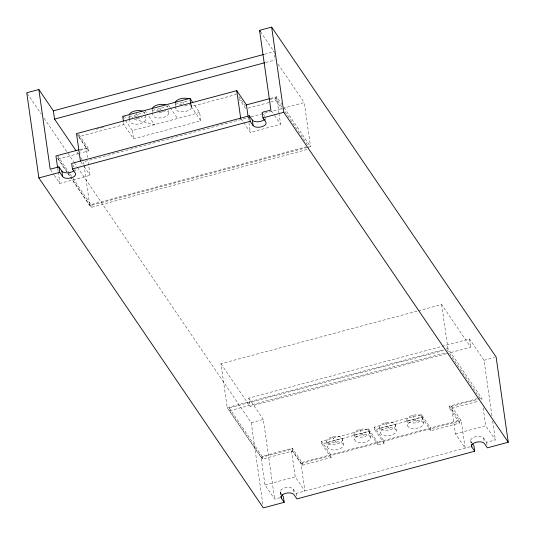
<?xml version="1.0" encoding="UTF-8"?>
<svg xmlns="http://www.w3.org/2000/svg" width="535" height="535" viewBox="0 0 535 535"><rect width="100%" height="100%" fill="white"/><g stroke="black" fill="none" stroke-linecap="round" stroke-linejoin="round"><path stroke-width="0.4" stroke-dasharray="2.67 2.01" d="M264.404 54.269L274.067 51.681L274.422 54.155M265.574 62.515L275.244 59.92M129.423 116.637L144.537 112.584M152.462 110.457L167.582 106.405M175.5 104.285L189.109 100.633M96.18 129.189L104.211 127.036M78.605 134.613L78.892 136.672L123.886 124.615L133.563 138.839L200.799 120.81L199.629 112.564L193.637 103.763M190.834 104.526L191.129 106.585L236.116 94.528L235.821 92.468M125.478 120.435L132.386 130.594L199.629 112.564M79.822 149.553L86.182 147.841L87.566 157.544M270.295 98.487L276.662 96.775L281.764 104.278M80.223 150.281L88.181 148.148L88.569 150.897L80.618 153.03M270.068 99.39L275.632 97.892L282.212 107.568M69.697 173.527L57.947 156.253L58.335 159.002L79.822 153.244M248.18 108.11L276.027 100.64L282.132 109.621M250.3 117.058L83.56 161.764L83.908 164.205M251.109 116.844L304.268 102.586L310.527 146.557L89.813 205.728L71.723 179.131M54.329 175.299L59.86 183.425L90.094 175.32L88.028 160.774M241.124 118.817L250.34 132.366L280.574 124.254L279.19 114.557M72.987 178.362L90.843 204.611L306.114 146.898M70.553 176.965L91.231 207.359L307.311 149.432M280.24 497.664L274.662 499.155L264.986 484.937L261.073 457.458L227.208 407.677L220.955 363.713L417.501 311.022M418.303 310.808L441.663 304.542L470.693 347.208L447.334 353.474M446.524 353.688L249.979 406.379L248.808 398.134L469.516 338.963L484.035 360.296L491.986 416.163M227.208 407.677L443.087 349.803M446.31 348.94L447.922 348.506L481.788 398.287L482.249 401.517M477.407 398.622L449.56 406.085L459.231 420.309L459.625 423.058L430.902 430.755L430.508 428.007L421.319 414.498L374.453 427.064L383.648 440.572L384.036 443.321L377.991 444.939L377.603 442.191L368.408 428.682L321.542 441.248L330.737 454.757L331.125 457.505L302.402 465.203L292.732 450.985L262.491 459.09L229.595 410.733L229.207 407.984L443.669 350.492M229.595 410.733L445.675 352.806M77.468 167.308L251.229 422.71L263.32 419.467L274.662 499.155M484.035 360.296L494.514 357.487M229.207 407.984L262.103 456.342L292.337 448.236L302.014 462.454L302.402 465.203M261.073 457.458L291.308 449.353L300.984 463.571L304.897 491.05L295.22 476.832L291.308 449.353M451.553 406.393L461.23 420.61L465.142 448.089L455.466 433.872L451.553 406.393L477.808 399.351M478.604 399.137L481.788 398.287M449.56 406.085L449.948 408.834L478.591 401.156M327.112 442.458L342.226 438.406M354.324 435.162L369.438 431.11M380.024 428.267L395.138 424.215M407.235 420.978L422.349 416.925M321.542 441.248L321.936 443.996L368.802 431.431L377.991 444.939M374.453 427.064L374.848 429.806L421.707 417.246L430.902 430.755M302.014 462.454L459.231 420.309M300.984 463.571L461.23 420.61M264.986 484.937L295.22 476.832M455.466 433.872L485.7 425.766L495.377 439.984L486.609 442.338L483.7 438.071A6.714 3.337 -8.1 0 0 475.321 436.787A6.714 3.337 -8.1 0 0 471.007 441.475L471.228 443.047M280.862 494.895L280.527 492.541A6.714 3.337 -8.1 0 1 284.847 487.853A6.714 3.337 -8.1 0 1 293.227 489.137L296.129 493.404L470.72 446.598M123.485 116.57L130.453 118.389M134.405 119.425L154.488 124.668L147.58 114.51M260.491 31.725L274.067 51.681M278.053 64.053L304.268 102.586M284.085 107.689L310.527 146.557M285.035 111.708L308.534 146.249L308.822 148.309M446.892 349.622L479.795 397.98M271.359 110.712L274.121 114.778M274.582 115.453L280.574 124.254M263.374 114.216L265.032 116.65M238.951 96.521L245.398 105.997M238.877 98.587L245.792 108.745L245.598 107.374M449.948 408.834L459.625 423.058M471.007 441.475L472.251 443.301M412.371 415.394L417.213 422.503M191.129 106.585L200.799 120.81M183.057 102.259L183.866 103.442M385.16 422.69L390.002 429.799M168.311 104.947L169.695 106.98M170.157 107.655L177.526 118.489M160.018 108.431L160.828 109.615M161.229 110.21L162.439 111.989M374.848 429.806L384.036 443.321M144.811 110.444L147.118 113.835M359.46 429.578L364.302 436.687M136.178 113.42L137.789 115.794M138.19 116.389L139.401 118.161A7.998 3.972 -8.1 0 0 140.678 117.76M122.709 116.369L125.016 119.76M332.248 436.874L337.09 443.983M321.936 443.996L331.125 457.505M78.966 134.606L88.181 148.148M78.892 136.672L88.569 150.897M76.512 133.623L86.182 147.841M248.808 398.134L263.32 419.467M77.007 152.127L78.411 154.194M80.752 157.631L83.092 161.075M220.955 363.713L249.979 406.379M80.879 161.777L83.647 165.843M84.109 166.519L90.094 175.32M27.218 93.451L41.309 114.156M44.124 118.302L73.71 161.791M74.184 162.48L77 166.619M72.894 165.282L74.138 167.107M70.165 174.216L72.513 177.667M58.335 159.002L67.263 172.13M67.738 172.818L70.085 176.276M57.339 157.992L67.55 172.999M68.012 173.681L71.262 178.449M280.527 492.541L281.356 493.758M50.644 169.883L53.868 174.624M492.681 421.092L495.377 439.984M483.165 407.984L485.7 425.766M486.609 442.338L487.051 445.474M483.7 438.071L484.262 441.997M469.516 338.963L470.693 347.208M470.693 440.646L471.027 443M441.663 304.542L447.922 348.506M422.717 417.915A7.998 3.972 -8.1 0 1 411.161 422.897A7.998 3.972 -8.1 0 1 410.499 416.036A7.998 3.972 -8.1 0 1 422.717 417.915L423.499 423.406A7.998 3.972 -8.1 0 1 411.937 428.395A7.998 3.972 -8.1 0 1 411.281 421.533A7.998 3.972 -8.1 0 1 423.499 423.406M421.319 414.498L421.707 417.246M406.867 419.988L407.65 425.479M395.505 425.205A7.998 3.972 -8.1 0 1 383.949 430.193A7.998 3.972 -8.1 0 1 383.287 423.332A7.998 3.972 -8.1 0 1 395.505 425.205L396.288 430.702A7.998 3.972 -8.1 0 1 384.732 435.684A7.998 3.972 -8.1 0 1 384.07 428.829A7.998 3.972 -8.1 0 1 396.288 430.702M379.656 427.284L380.438 432.775M369.805 432.099A7.998 3.972 -8.1 0 1 358.249 437.082A7.998 3.972 -8.1 0 1 357.587 430.227A7.998 3.972 -8.1 0 1 369.805 432.099L370.588 437.59A7.998 3.972 -8.1 0 1 359.032 442.579A7.998 3.972 -8.1 0 1 358.37 435.717A7.998 3.972 -8.1 0 1 370.588 437.59M368.408 428.682L368.802 431.431M353.956 434.173L354.738 439.67M342.601 439.389A7.998 3.972 -8.1 0 1 331.038 444.378A7.998 3.972 -8.1 0 1 330.376 437.516A7.998 3.972 -8.1 0 1 342.601 439.389L343.376 444.886A7.998 3.972 -8.1 0 1 331.82 449.875A7.998 3.972 -8.1 0 1 331.158 443.013A7.998 3.972 -8.1 0 1 343.376 444.886M274.542 54.978L274.89 57.452M326.745 441.469L327.527 446.959M276.662 96.775L279.076 113.748M275.632 97.892L276.027 100.64M265.454 118.268L265.788 120.622M248.153 117.004L248.842 121.853M248.956 122.662L250.34 132.366M292.337 448.236L292.732 450.985M296.129 493.404L296.577 496.54M293.227 489.137L293.782 493.063M280.22 491.712L280.888 496.42M262.103 456.342L262.491 459.09M251.229 422.71L262.879 504.585M191.43 104.358L191.771 106.712M175.467 105.649L175.132 103.295A7.998 3.972 -8.1 0 0 176.383 105.134M175.58 106.432L175.915 108.786M168.391 110.538L168.732 112.892M152.428 111.822L152.094 109.468A7.998 3.972 -8.1 0 0 153.344 111.307M152.542 112.611L152.876 114.965A7.998 3.972 -8.1 0 0 163.222 117.486A7.998 3.972 -8.1 0 0 167.475 111.053M145.132 115.139L145.694 119.064M132.386 130.594L133.563 138.839M129.39 118.001L129.055 115.647A7.998 3.972 -8.1 0 0 130.306 117.486M129.503 118.783L129.838 121.144A7.998 3.972 -8.1 0 0 135.081 124.16A7.998 3.972 -8.1 0 0 143.641 122.167L144.818 121.184A7.998 3.972 -8.1 0 0 144.437 117.225M123.592 122.555L123.886 124.615M90.843 204.611L91.231 207.359M84.022 165.021L89.813 205.728M74.974 169.334L75.201 170.906M57.793 168.879L58.134 171.307M58.248 172.116L59.86 183.425M131.891 118.041A7.998 3.972 -8.1 0 1 132.907 117.453M134.064 116.958A7.998 3.972 -8.1 0 1 137.381 116.148M143.654 111.728A7.998 3.972 -8.1 0 1 144.738 114.63M142.37 116.971A7.998 3.972 -8.1 0 1 141.273 117.519M138.732 118.329A7.998 3.972 -8.1 0 1 135.295 118.703M165.897 110.498A7.998 3.972 -8.1 0 1 159.015 112.51M166.693 105.555A7.998 3.972 -8.1 0 1 167.95 107.395M156.508 111.019A7.998 3.972 -8.1 0 1 157.738 110.564M158.38 110.37A7.998 3.972 -8.1 0 1 160.42 109.969M189.176 104.218A7.998 3.972 -8.1 0 1 186.26 111.307A7.998 3.972 -8.1 0 1 176.089 107.729M179.546 104.84A7.998 3.972 -8.1 0 1 183.458 103.79M187.35 105.168A7.998 3.972 -8.1 0 1 184.127 106.111"/><path stroke-width="0.8" d="M76.064 150.75L54.53 119.098L53.36 110.852L38.841 89.519L26.75 92.762L38.874 177.941L263.347 507.896L284.212 502.305L283.43 496.808L281.771 494.367M38.841 89.519L50.183 169.207L58.95 166.853L59.733 172.35L62.635 176.617A6.714 3.337 -8.1 0 0 71.021 177.901A6.714 3.337 -8.1 0 0 75.335 173.213L72.432 168.946L71.65 163.449L249.43 115.787L250.213 121.284L253.115 125.551A6.714 3.337 -8.1 0 0 261.495 126.835A6.714 3.337 -8.1 0 0 265.815 122.147L262.912 117.881L262.13 112.383L270.897 110.036L259.555 30.348L271.653 27.104L496.126 357.059L508.25 442.238L487.385 447.835L484.483 443.568A6.714 3.337 -8.1 0 0 476.103 442.284A6.714 3.337 -8.1 0 0 471.79 446.972L474.692 451.239L296.912 498.901L294.009 494.634A6.714 3.337 -8.1 0 0 285.623 493.35A6.714 3.337 -8.1 0 0 281.31 498.038L284.212 502.305M53.36 110.852L263.601 54.49M54.53 119.098L264.772 62.729M192.72 102.406L189.952 98.346L122.709 116.369L123.384 121.084M248.039 116.195L246.428 104.887L236.751 90.662L76.512 133.623L80.417 161.102M79.026 149.767L55.948 155.952L57.673 168.07M246.428 104.887L269.5 98.701M38.874 177.941L59.733 172.35M72.432 168.946L250.213 121.284M262.912 117.881L283.771 112.29L508.25 442.238M259.555 30.348L260.491 31.725M249.43 115.787L252.333 120.054L253.115 125.551M472.666 443.91L473.91 445.742L474.692 451.239M58.95 166.853L61.853 171.12L62.635 176.617M471.449 444.612L471.79 446.972M271.653 27.104L283.771 112.29M236.751 90.662L240.663 118.141M281.082 496.467L281.31 498.038M189.952 98.346L190.734 103.837M74.131 170.331A6.714 3.337 -8.1 0 1 67.651 172.832A6.714 3.337 -8.1 0 1 61.853 171.12M264.611 119.265A6.714 3.337 -8.1 0 1 258.131 121.766A6.714 3.337 -8.1 0 1 252.333 120.054M129.229 114.584A7.998 3.972 -8.1 0 1 142.317 111.073M152.268 108.411A7.998 3.972 -8.1 0 1 165.355 104.9M175.306 102.232A7.998 3.972 -8.1 0 1 188.394 98.721"/></g></svg>
